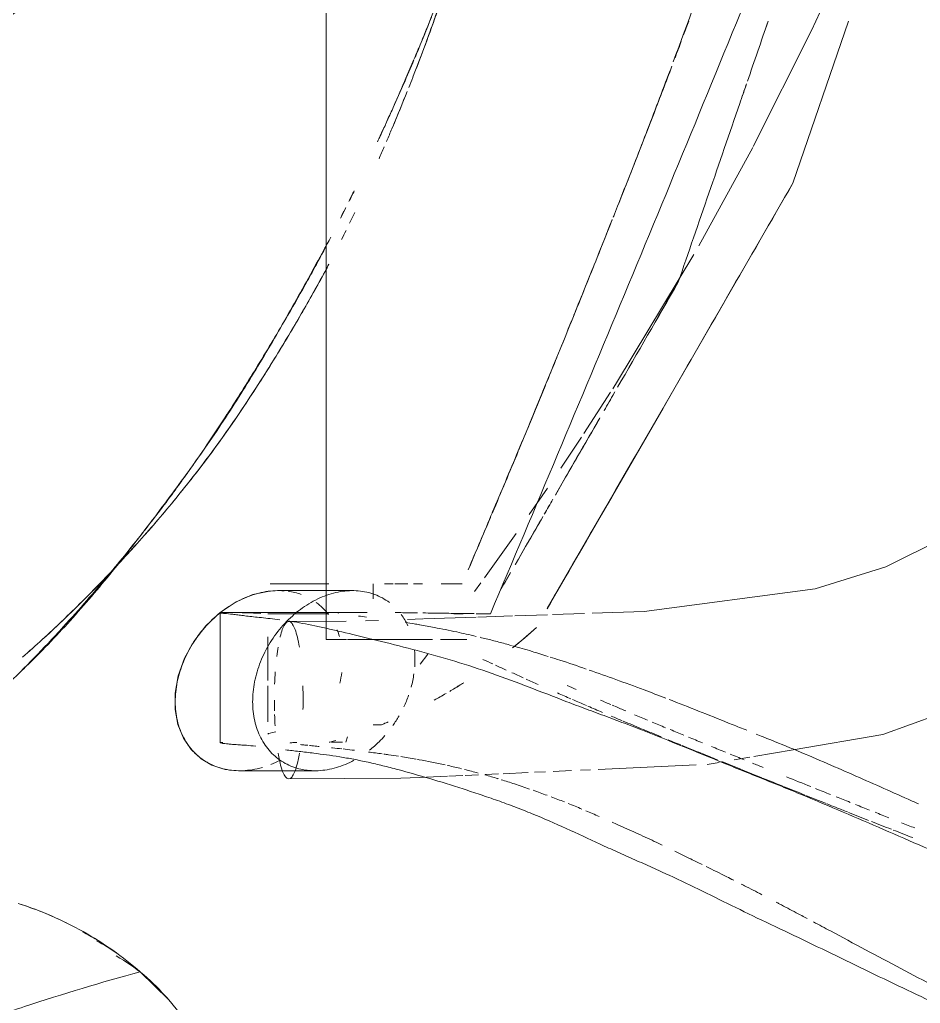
# Model space of a CAD drawing. Header units: inches. Extents: x -326 to 986, y -79 to 1436.
# Drawn here: x 65.446 to 69.972, y 937.641 to 942.585 of the extents above; entities that cross this region are included whole.
import ezdxf

# ---------------------------------------------------------------- set-up
doc = ezdxf.new("R2010")
doc.units = ezdxf.units.IN
doc.header["$LTSCALE"] = 48
doc.header["$MEASUREMENT"] = 0
doc.layers.add('I-FURN', color=47, linetype='Continuous', lineweight=9)

# ---------------------------------------------------------------- blocks, each defined once
blk = doc.blocks.new('Allsteel Seating 19 Work Chair - Allsteel Seating 19 Work Chair-7710503-Level XX  POWER _ SIGNAL NEW')
at = {"layer": 'I-FURN'}
for p, q in [((-8.1453, -4.753), (-8.798, -4.753)), ((-8.143, -5.4828), (-8.143, -4.7922)), ((-8.5125, -4.9935), (-8.6929, -4.9935)), ((-8.2651, -4.9935), (-8.4857, -4.9935)), ((-8.1502, -5.2993), (-8.1502, -5.0015)), ((-8, -5.005), (-8, -5.0963)), ((-8, -5.2994), (-8, -5.005)), ((-8.1868, -5.3862), (-8.1878, -5.1123)), ((-8, -5.12), (-8, -5.2412)), ((8.2796, -5.2864), (-8.2796, -5.2864)), ((-8.7679, -5.3942), (-8.7953, -5.3842)), ((-8.1831, -5.5484), (-8.1852, -5.4845)), ((-8.7073, -5.5638), (-8.7073, -5.5217)), ((-8, -5.5217), (-8.0749, -5.5217)), ((-8, -5.6236), (-8, -5.5795)), ((-8, -5.632), (-8, -5.697)), ((-8, -5.697), (-8, -5.632)), ((-8.1757, -5.7722), (-8.1782, -5.6955)), ((-8, -5.7706), (-8, -5.7249)), ((-8.9661, -5.8958), (-8.9725, -5.755)), ((-8.3534, -5.7966), (-8.4038, -5.7583)), ((-8.1668, -6.0392), (-8.1755, -5.7759)), ((-8.2796, -5.8615), (-8.2796, -5.9933)), ((-8, -5.8633), (-8, -5.9695)), ((-8, -5.9695), (-8, -5.8633)), ((-8.9626, -5.9732), (-8.9658, -5.902)), ((-8.1502, -5.974), (-8.1502, -5.9273)), ((-8.959, -6.0523), (-8.9621, -5.9842)), ((-7.9937, -6.0638), (-8.038, -6.0315)), ((-8.1607, -6.2219), (-8.1665, -6.0483)), ((-8.9545, -6.1524), (-8.9575, -6.085)), ((-7.7464, -6.2403), (-7.9688, -6.0818)), ((-8.9477, -6.3017), (-8.9535, -6.1749)), ((-8.1548, -6.3989), (-8.1603, -6.2348)), ((-7.5187, -6.3977), (-7.6506, -6.3071)), ((-8.9438, -6.3879), (-8.9463, -6.3338)), ((-8.9379, -6.5197), (-8.9421, -6.4262)), ((-8.1486, -6.5837), (-8.1539, -6.4243)), ((-7.6969, -6.6436), (-8.1237, -6.3971)), ((-7.262, -6.5694), (-7.4183, -6.4656)), ((-8.9336, -6.6143), (-8.9359, -6.5636)), ((-8.1386, -6.8848), (-8.1473, -6.6228)), ((-7.0364, -6.7153), (-7.2444, -6.581)), ((-8.9096, -7.1451), (-8.9318, -6.653)), ((-7.1158, -6.979), (-7.6484, -6.6716)), ((-6.9811, -6.7504), (-7.0189, -6.7265)), ((-6.3432, -7.1347), (-6.9811, -6.7504)), ((-5.9857, -7.6314), (-7.1098, -6.9825)), ((-5.8067, -7.4298), (-6.3005, -7.1591)), ((-8.8967, -7.2618), (-8.907, -7.2015)), ((-8.8704, -7.4158), (-8.8839, -7.3369)), ((-8.8333, -7.6336), (-8.8672, -7.4347)), ((-5.1717, -7.9117), (-5.9857, -7.6314)), ((-5.1709, -7.912), (-5.9857, -7.6314))]:
    blk.add_line(p, q, dxfattribs=at)
at = {"layer": 'I-FURN', "flags": 128}
for points in [[(-9.9493, -4.3518), (-10.0894, -4.4952), (-10.2452, -4.6214)], [(-8.8789, -4.658), (-8.8321, -4.6076), (-8.7744, -4.5684), (-8.707, -4.5412), (-8.6311, -4.5271), (-8.5485, -4.5272), (-8.4616, -4.5426), (-8.3736, -4.5738), (-8.2883, -4.6205), (-8.2099, -4.6813), (-8.1426, -4.7535), (-8.0897, -4.8337), (-8.0537, -4.9178), (-8.0357, -5.0015), (-8.0333, -5.0438)], [(-8.9388, -4.8486), (-8.938, -4.8248), (-8.9317, -4.778), (-8.9105, -4.7123), (-8.8789, -4.658)], [(-8.9388, -4.8511), (-8.9388, -4.9043), (-8.9388, -5.1206), (-8.9388, -5.2299)], [(-8.0333, -5.0462), (-8.0333, -5.0912), (-8.0333, -5.2785), (-8.0333, -5.4191)], [(-8.9725, -5.755), (-8.9767, -5.6609), (-8.9801, -5.098)], [(-7.9145, -8.0984), (-8.0251, -7.7435), (-8.1386, -6.8848)], [(-5.0769, -7.7908), (-5.2177, -7.7247), (-5.8011, -7.4327)], [(3, -10.2273), (-8.2088, -9.1275), (-8.4239, -8.8416), (-8.6057, -8.5002), (-8.7564, -8.0845), (-8.8333, -7.6336)], [(-7.6035, -8.6091), (-7.7715, -8.3854), (-7.9145, -8.0984)]]:
    blk.add_lwpolyline(points, dxfattribs=at)
at = {"layer": 'I-FURN'}
for points, knots in [([(-3.7361, -5.3005), (-3.906, -5.146), (-4.3046, -4.7534), (-4.882, -4.0774), (-5.4515, -3.2732), (-5.8639, -2.5659), (-6.1541, -1.9719), (-6.3462, -1.5153), (-6.5068, -1.0491), (-6.6799, -0.4152), (-6.8021, 0.4024), (-6.8214, 1.2316), (-6.7662, 1.8905), (-6.6966, 2.3826), (-6.6003, 2.8695), (-6.3638, 3.8355), (-6.0019, 4.9361), (-5.5148, 5.9937), (-5.2418, 6.5077), (-5.0763, 6.7965), (-4.9457, 7.0084), (-4.8098, 7.2172), (-4.6222, 7.4924), (-4.4209, 7.7562), (-4.202, 8.0047), (-3.9731, 8.2464), (-3.548, 8.6407), (-2.8664, 9.1191), (-1.6589, 9.6826), (-0.3313, 9.9167), (0.9954, 9.8001), (1.9603, 9.5417), (2.8661, 9.1194), (3.5488, 8.6402), (3.9739, 8.2455), (4.2028, 8.0038), (4.4215, 7.7554), (4.6223, 7.4924), (4.8093, 7.2179), (4.9903, 6.9403), (5.2019, 6.5835), (5.5133, 5.9961), (5.8619, 5.2409), (6.1509, 4.4615), (6.3504, 3.8303), (6.4818, 3.3522), (6.6003, 2.8699), (6.6964, 2.3837), (6.766, 1.8914), (6.8214, 1.232), (6.802, 0.403), (6.6805, -0.4133), (6.5063, -1.0504), (6.3448, -1.5189), (6.1539, -1.9727), (5.8653, -2.5628), (5.4539, -3.2695), (4.8839, -4.0754), (4.3042, -4.7529), (3.9052, -5.1484), (3.7339, -5.3037)], [-0.9476418, -0.9476418, -0.9476418, -0.9476418, -0.9318182, -0.9090909, -0.8863636, -0.8636364, -0.8522727, -0.8409091, -0.8295455, -0.8181818, -0.7954545, -0.7727273, -0.7613636, -0.75, -0.7386364, -0.7272727, -0.6818182, -0.6590909, -0.6477273, -0.6420455, -0.6363636, -0.6306818, -0.625, -0.6136364, -0.6079545, -0.6022727, -0.5909091, -0.5681818, -0.5454545, -0.5, -0.4772727, -0.4545455, -0.4318182, -0.4090909, -0.3977273, -0.3920455, -0.3863636, -0.375, -0.3693182, -0.3636364, -0.3522727, -0.3409091, -0.3181818, -0.2954545, -0.2840909, -0.2727273, -0.2613636, -0.25, -0.2386364, -0.2272727, -0.2045455, -0.1818182, -0.1704545, -0.1590909, -0.1477273, -0.1363636, -0.1136364, -0.0909091, -0.0681818, -0.0522578, -0.0522578, -0.0522578, -0.0522578]), ([(-12.5945, -4.2994), (-12.5675, -4.2018), (-12.5108, -4.0075), (-12.4325, -3.7674), (-12.3667, -3.5761), (-12.3159, -3.4331), (-12.2711, -3.3148), (-12.2335, -3.221), (-12.2039, -3.1514), (-12.1738, -3.0817), (-12.1336, -2.9883), (-12.0818, -2.8719), (-12.0252, -2.7584), (-11.9817, -2.6817), (-11.9588, -2.6443), (-11.9454, -2.6231), (-11.9317, -2.6022), (-11.9143, -2.5757), (-11.886, -2.5318), (-11.8498, -2.4754), (-11.8045, -2.4075), (-11.7414, -2.3198), (-11.6737, -2.2411), (-11.5999, -2.1805), (-11.5515, -2.1527), (-11.5102, -2.1364), (-11.4661, -2.1224), (-11.3836, -2.1052), (-11.2809, -2.1009), (-11.1784, -2.1112), (-11.1038, -2.1261), (-11.0453, -2.144), (-11.0018, -2.1618), (-10.9711, -2.1765), (-10.9421, -2.1937), (-10.9045, -2.2207), (-10.842, -2.2771), (-10.7609, -2.3789), (-10.6877, -2.4942), (-10.6393, -2.5744), (-10.6122, -2.619), (-10.592, -2.6514), (-10.5723, -2.6834), (-10.547, -2.727), (-10.5049, -2.8046), (-10.4499, -2.9188), (-10.3995, -3.0356), (-10.3603, -3.1294), (-10.331, -3.1994), (-10.3022, -3.2696), (-10.2654, -3.3639), (-10.2042, -3.5305), (-10.0903, -3.8666), (-10.002, -4.1565), (-9.9493, -4.3518)], [-1, -1, -1, -1, -0.944444, -0.888889, -0.861111, -0.833333, -0.805556, -0.791667, -0.777778, -0.763889, -0.75, -0.722222, -0.694444, -0.680556, -0.673611, -0.670139, -0.666667, -0.659722, -0.652778, -0.638889, -0.625, -0.611111, -0.583333, -0.569444, -0.555556, -0.548611, -0.541667, -0.527778, -0.5, -0.486111, -0.472222, -0.458333, -0.451389, -0.444444, -0.4375, -0.430556, -0.416667, -0.388889, -0.361111, -0.347222, -0.340278, -0.333333, -0.326389, -0.319444, -0.305556, -0.277778, -0.25, -0.236111, -0.222222, -0.208333, -0.194444, -0.166667, -0.111111, 0, 0, 0, 0]), ([(-6.2825, -5.2949), (-6.301, -5.2851), (-6.3673, -5.2496), (-6.481, -5.1873), (-6.6712, -5.0813), (-6.9066, -4.9445), (-7.1371, -4.7996), (-7.3177, -4.6778), (-7.4506, -4.5827), (-7.5819, -4.4856), (-7.7561, -4.355), (-7.9701, -4.1871), (-8.1758, -4.01), (-8.3138, -3.8795), (-8.3907, -3.803), (-8.466, -3.7249), (-8.5584, -3.6264), (-8.703, -3.4683), (-8.8764, -3.2662), (-9.0703, -3.0117), (-9.2468, -2.7378), (-9.4031, -2.4551), (-9.4964, -2.2651), (-9.5397, -2.1705)], [-0.8263547, -0.8263547, -0.8263547, -0.8263547, -0.8235294, -0.8161765, -0.8088235, -0.7941176, -0.7794118, -0.7720588, -0.7647059, -0.7573529, -0.75, -0.7352941, -0.7205882, -0.7132353, -0.7095588, -0.7058824, -0.6985294, -0.6911765, -0.6764706, -0.6617647, -0.6470588, -0.6323529, -0.6181793, -0.6181793, -0.6181793, -0.6181793]), ([(-8.4415, -3.7496), (-8.3947, -3.7964), (-8.3202, -3.8687), (-8.2435, -3.9397), (-8.2156, -3.9651)], [-0.31170071, -0.31170071, -0.31170071, -0.31170071, -0.30263158, -0.29751255, -0.29751255, -0.29751255, -0.29751255]), ([(-8.2793, -3.8596), (-8.2172, -3.9275), (-8.1233, -4.0253), (-8.0257, -4.1215), (-7.9941, -4.1521)], [0.68, 0.68, 0.68, 0.68, 0.69, 0.69472123, 0.69472123, 0.69472123, 0.69472123]), ([(-8.2156, -3.9651), (-8.1717, -4.0051), (-8.0544, -4.1094), (-7.8585, -4.2734), (-7.672, -4.4205), (-7.5601, -4.5038), (-7.526, -4.5288)], [-0.29751255, -0.29751255, -0.29751255, -0.29751255, -0.28947368, -0.27631579, -0.26315789, -0.25744194, -0.25744194, -0.25744194, -0.25744194]), ([(-7.9941, -4.1521), (-7.9587, -4.1863), (-7.8551, -4.2845), (-7.6781, -4.4423), (-7.4076, -4.6647), (-7.0655, -4.9079), (-6.7144, -5.121), (-6.4887, -5.2488), (-6.4044, -5.2938), (-6.3921, -5.3002)], [0.69472123, 0.69472123, 0.69472123, 0.69472123, 0.7, 0.71, 0.72, 0.7375, 0.755, 0.76375, 0.76523666, 0.76523666, 0.76523666, 0.76523666]), ([(-7.4603, -4.6183), (-7.6077, -4.5035), (-7.7874, -4.3485), (-7.9586, -4.1866), (-7.994, -4.1524)], [0.28000234, 0.28000234, 0.28000234, 0.28000234, 0.3, 0.3052858, 0.3052858, 0.3052858, 0.3052858]), ([(-10.0833, -4.4897), (-10.0421, -4.4517), (-9.9594, -4.3725), (-9.8975, -4.2797), (-9.8692, -4.2308)], [0.79512462, 0.79512462, 0.79512462, 0.79512462, 0.83333333, 0.87238498, 0.87238498, 0.87238498, 0.87238498]), ([(-7.4352, -4.5942), (-7.4207, -4.6044), (-7.3267, -4.6706), (-7.2257, -4.738), (-7.1385, -4.7942), (-7.1333, -4.7976)], [-0.2523933, -0.2523933, -0.2523933, -0.2523933, -0.25, -0.23684211, -0.23601264, -0.23601264, -0.23601264, -0.23601264]), ([(-6.521, -5.23), (-6.6026, -5.1846), (-6.7645, -5.0905), (-7.0839, -4.8938), (-7.3128, -4.7332), (-7.4602, -4.6184)], [0.24000161, 0.24000161, 0.24000161, 0.24000161, 0.25, 0.26, 0.28, 0.28, 0.28, 0.28]), ([(-8.9218, -4.9655), (-8.9268, -4.9486), (-8.9379, -4.9), (-8.9414, -4.8211), (-8.9228, -4.7343), (-8.8957, -4.6835), (-8.8789, -4.6606)], [-0.2528249, -0.2528249, -0.2528249, -0.2528249, -0.2142857, -0.1428571, -0.0714286, 0, 0, 0, 0]), ([(-8.7961, -4.7663), (-8.7962, -4.765), (-8.7964, -4.7626), (-8.7967, -4.7587), (-8.7971, -4.7551), (-8.7977, -4.7529), (-8.7986, -4.7528), (-8.8001, -4.7589), (-8.8027, -4.7774), (-8.8052, -4.8028), (-8.8069, -4.8273), (-8.8088, -4.8554), (-8.8112, -4.8897), (-8.8135, -4.9159), (-8.815, -4.932)], [0.1818182, 0.1818182, 0.1818182, 0.1818182, 0.1875, 0.1931818, 0.2045455, 0.2159091, 0.2272727, 0.25, 0.2727273, 0.2840909, 0.2954545, 0.3068182, 0.3181818, 0.3342222, 0.3342222, 0.3342222, 0.3342222]), ([(-8.1572, -4.8555), (-8.1559, -4.8459), (-8.1534, -4.828), (-8.15, -4.7964), (-8.1473, -4.7677), (-8.1462, -4.7552), (-8.1456, -4.7532), (-8.1455, -4.753)], [0.66666667, 0.66666667, 0.66666667, 0.66666667, 0.68055556, 0.69444444, 0.72222222, 0.75, 0.75969172, 0.75969172, 0.75969172, 0.75969172]), ([(-8.1445, -4.7553), (-8.1443, -4.7566), (-8.1438, -4.7606), (-8.1433, -4.7689), (-8.1431, -4.7788), (-8.143, -4.7901), (-8.1431, -4.8023), (-8.1433, -4.8156), (-8.1435, -4.8277), (-8.1437, -4.8383), (-8.1438, -4.8467), (-8.144, -4.8556), (-8.1443, -4.8676), (-8.1447, -4.883), (-8.1453, -4.9019), (-8.1462, -4.9272), (-8.147, -4.9464), (-8.1477, -4.9584), (-8.1477, -4.9584)], [0.7777778, 0.7777778, 0.7777778, 0.7777778, 0.7916667, 0.8055556, 0.8194444, 0.8333333, 0.8472222, 0.8611111, 0.875, 0.8819444, 0.8888889, 0.8958333, 0.9027778, 0.9166667, 0.9305556, 0.9444444, 0.9722222, 0.9722903, 0.9722903, 0.9722903, 0.9722903]), ([(-8.1453, -4.753), (-8.1453, -4.753), (-8.1451, -4.753), (-8.1448, -4.7539), (-8.1445, -4.7553)], [0.76256959, 0.76256959, 0.76256959, 0.76256959, 0.76388889, 0.77777778, 0.77777778, 0.77777778, 0.77777778]), ([(-7.1333, -4.7976), (-7.0564, -4.847), (-6.8959, -4.9471), (-6.6759, -5.0789), (-6.5328, -5.1604), (-6.4743, -5.1928)], [-0.23601264, -0.23601264, -0.23601264, -0.23601264, -0.22368421, -0.21052632, -0.20150768, -0.20150768, -0.20150768, -0.20150768]), ([(-8.1801, -5.0534), (-8.1779, -5.0365), (-8.1719, -4.9874), (-8.1662, -4.9322), (-8.1625, -4.8974), (-8.1612, -4.8867)], [0.59760724, 0.59760724, 0.59760724, 0.59760724, 0.61111111, 0.63888889, 0.65244563, 0.65244563, 0.65244563, 0.65244563]), ([(-8.1612, -4.8867), (-8.1612, -4.8865), (-8.1599, -4.8753), (-8.1585, -4.865), (-8.1572, -4.8555)], [0.65244563, 0.65244563, 0.65244563, 0.65244563, 0.65277778, 0.66666667, 0.66666667, 0.66666667, 0.66666667]), ([(-8.8789, -5.0453), (-8.8957, -5.0675), (-8.9228, -5.1167), (-8.9414, -5.2009), (-8.9372, -5.2913), (-8.9151, -5.3674), (-8.894, -5.4118), (-8.8864, -5.426)], [-1, -1, -1, -1, -0.9285714, -0.8571429, -0.7857143, -0.7142857, -0.6798883, -0.6798883, -0.6798883, -0.6798883]), ([(-8.8337, -5.082), (-8.8351, -5.0927), (-8.8389, -5.1254), (-8.843, -5.1618), (-8.8461, -5.1874)], [0.37835704, 0.37835704, 0.37835704, 0.37835704, 0.38636364, 0.40178127, 0.40178127, 0.40178127, 0.40178127]), ([(-8.1879, -5.098), (-8.1879, -5.0957), (-8.1895, -5.0891), (-8.2008, -5.0781), (-8.2185, -5.0697), (-8.2294, -5.0658)], [-0.500001, -0.500001, -0.500001, -0.500001, -0.4705882, -0.4117647, -0.3529412, -0.3529412, -0.3529412, -0.3529412]), ([(-8.7965, -5.1385), (-8.7967, -5.1331), (-8.7971, -5.1234), (-8.7978, -5.1122), (-8.7986, -5.1069), (-8.7992, -5.1057), (-8.7994, -5.1056)], [0.11111111, 0.11111111, 0.11111111, 0.11111111, 0.125, 0.13888889, 0.15277778, 0.1593799, 0.1593799, 0.1593799, 0.1593799]), ([(-8.21, -5.2291), (-8.2055, -5.2082), (-8.1974, -5.1675), (-8.1903, -5.1243), (-8.1869, -5.1017), (-8.1863, -5.098)], [0.55555556, 0.55555556, 0.55555556, 0.55555556, 0.56944444, 0.58333333, 0.58611859, 0.58611859, 0.58611859, 0.58611859]), ([(-8.8461, -5.1874), (-8.8475, -5.1996), (-8.8538, -5.2509), (-8.8645, -5.3301), (-8.8807, -5.4243), (-8.8956, -5.4965), (-8.9132, -5.5701), (-8.9393, -5.6722), (-8.9769, -5.8055), (-9.0204, -5.9452), (-9.0584, -6.0598), (-9.0882, -6.1475), (-9.1201, -6.2352), (-9.1661, -6.3504), (-9.2283, -6.4923), (-9.294, -6.6337), (-9.3469, -6.7485), (-9.3861, -6.837), (-9.425, -6.9253), (-9.4775, -7.0391), (-9.5441, -7.1775), (-9.6262, -7.343), (-9.7102, -7.5179), (-9.7994, -7.7062), (-9.8929, -7.8984), (-9.9861, -8.0905), (-10.075, -8.278), (-10.157, -8.4535), (-10.2357, -8.6203), (-10.3002, -8.7581), (-10.3523, -8.8704), (-10.3919, -8.9566), (-10.4319, -9.0441), (-10.4852, -9.1603), (-10.5786, -9.3631), (-10.659, -9.5333), (-10.7126, -9.6427)], [0.4017813, 0.4017813, 0.4017813, 0.4017813, 0.4090909, 0.4318182, 0.4431818, 0.4545455, 0.4659091, 0.4772727, 0.5, 0.5227273, 0.5340909, 0.5454545, 0.5568182, 0.5681818, 0.5909091, 0.6136364, 0.625, 0.6363636, 0.6477273, 0.6590909, 0.6818182, 0.7045455, 0.7272727, 0.75, 0.7727273, 0.7954545, 0.8181818, 0.8409091, 0.8636364, 0.8863636, 0.8977273, 0.9090909, 0.9204545, 0.9318182, 0.9545455, 1, 1, 1, 1]), ([(-8.8072, -5.1569), (-8.808, -5.1637), (-8.8092, -5.1752), (-8.8105, -5.1884), (-8.811, -5.1934)], [0.22302169, 0.22302169, 0.22302169, 0.22302169, 0.23611111, 0.24357425, 0.24357425, 0.24357425, 0.24357425]), ([(-9.6828, -9.072), (-9.6217, -8.9499), (-9.5309, -8.7591), (-9.4113, -8.4944), (-9.3224, -8.2912), (-9.234, -8.0876), (-9.1462, -7.8843), (-9.0739, -7.7129), (-9.0168, -7.574), (-8.9744, -7.4682), (-8.9322, -7.3629), (-8.8759, -7.2247), (-8.806, -7.0541), (-8.7381, -6.8836), (-8.6856, -6.7472), (-8.6476, -6.644), (-8.6102, -6.5432), (-8.5605, -6.4144), (-8.5, -6.2587), (-8.4323, -6.0736), (-8.3729, -5.8855), (-8.3219, -5.6959), (-8.2772, -5.5184), (-8.2458, -5.3867), (-8.2242, -5.2926), (-8.2145, -5.2499), (-8.21, -5.2291)], [0, 0, 0, 0, 0.0555556, 0.0833333, 0.1111111, 0.1388889, 0.1666667, 0.1944444, 0.2083333, 0.2222222, 0.2361111, 0.25, 0.2777778, 0.3055556, 0.3194444, 0.3333333, 0.3472222, 0.3611111, 0.3888889, 0.4166667, 0.4444444, 0.4722222, 0.5, 0.5277778, 0.5416667, 0.5555556, 0.5555556, 0.5555556, 0.5555556]), ([(-8.812, -5.2026), (-8.8121, -5.204), (-8.8132, -5.2153), (-8.8148, -5.2313), (-8.8164, -5.2473), (-8.8169, -5.2516)], [0.24804452, 0.24804452, 0.24804452, 0.24804452, 0.25, 0.26388889, 0.2687581, 0.2687581, 0.2687581, 0.2687581]), ([(-6.4743, -5.1928), (-6.4474, -5.2077), (-6.3751, -5.2473), (-6.3022, -5.2858), (-6.2563, -5.3095)], [-0.20150768, -0.20150768, -0.20150768, -0.20150768, -0.19736842, -0.19039721, -0.19039721, -0.19039721, -0.19039721]), ([(-8.8233, -5.3135), (-8.8234, -5.3151), (-8.8251, -5.3314), (-8.827, -5.3487), (-8.8287, -5.365)], [0.29013299, 0.29013299, 0.29013299, 0.29013299, 0.29166667, 0.30547097, 0.30547097, 0.30547097, 0.30547097]), ([(-8.2796, -5.3232), (-8.2796, -5.3189), (-8.2796, -5.3145), (-8.2796, -5.3111), (-8.2796, -5.3108)], [-1.00009143, -1.00009143, -1.00009143, -1.00009143, -0.97558161, -0.97309243, -0.97309243, -0.97309243, -0.97309243]), ([(-8.2796, -5.325), (-8.2796, -5.3292), (-8.2796, -5.3361), (-8.2796, -5.3414), (-8.2796, -5.3426)], [-0.73010145, -0.73010145, -0.73010145, -0.73010145, -0.70977468, -0.70310245, -0.70310245, -0.70310245, -0.70310245]), ([(-8.8294, -5.3712), (-8.831, -5.3858), (-8.8331, -5.4048), (-8.8355, -5.4247), (-8.836, -5.4287)], [0.30720495, 0.30720495, 0.30720495, 0.30720495, 0.31944444, 0.32248903, 0.32248903, 0.32248903, 0.32248903]), ([(-8.147, -5.3447), (-8.1467, -5.3446), (-8.1462, -5.3452), (-8.1457, -5.3476), (-8.1454, -5.3495)], [0.7301651, 0.7301651, 0.7301651, 0.7301651, 0.73958333, 0.75, 0.75, 0.75, 0.75]), ([(-6.1514, -5.363), (-6.1455, -5.3659), (-6.1307, -5.3733), (-6.116, -5.3807), (-6.1071, -5.3851)], [-0.185106445, -0.185106445, -0.185106445, -0.185106445, -0.184210526, -0.182880589, -0.182880589, -0.182880589, -0.182880589]), ([(-8.2796, -5.4124), (-8.2796, -5.4124), (-8.2796, -5.4128), (-8.2796, -5.4136), (-8.2796, -5.4143)], [0.86466748, 0.86466748, 0.86466748, 0.86466748, 0.87460724, 0.89183217, 0.89183217, 0.89183217, 0.89183217]), ([(-8.2796, -5.4254), (-8.2796, -5.4208), (-8.2796, -5.4163), (-8.2796, -5.4139), (-8.2796, -5.4135)], [0.78317341, 0.78317341, 0.78317341, 0.78317341, 0.82315976, 0.83750279, 0.83750279, 0.83750279, 0.83750279]), ([(-8.2796, -5.4143), (-8.2796, -5.4158), (-8.2796, -5.421), (-8.2796, -5.4302), (-8.2796, -5.4367)], [0.89183217, 0.89183217, 0.89183217, 0.89183217, 0.92605473, 0.97332623, 0.97332623, 0.97332623, 0.97332623]), ([(-8.2796, -5.4516), (-8.2796, -5.4428), (-8.2796, -5.4336), (-8.2796, -5.4268), (-8.2796, -5.4254)], [0.72884404, 0.72884404, 0.72884404, 0.72884404, 0.77171227, 0.78317341, 0.78317341, 0.78317341, 0.78317341]), ([(-8.2796, -5.4367), (-8.2796, -5.4373), (-8.2796, -5.4411), (-8.2796, -5.4453), (-8.2796, -5.4493)], [0.97332623, 0.97332623, 0.97332623, 0.97332623, 0.97750221, 1.00049092, 1.00049092, 1.00049092, 1.00049092]), ([(-6.0237, -5.4276), (-6.0319, -5.4236), (-6.0502, -5.4146), (-6.0683, -5.4055), (-6.0783, -5.4005)], [-0.839481897, -0.839481897, -0.839481897, -0.839481897, -0.838235294, -0.836727673, -0.836727673, -0.836727673, -0.836727673]), ([(-8.2796, -5.4704), (-8.2796, -5.4656), (-8.2796, -5.4592), (-8.2796, -5.4534), (-8.2796, -5.4516)], [0.70167935, 0.70167935, 0.70167935, 0.70167935, 0.72026479, 0.72884404, 0.72884404, 0.72884404, 0.72884404]), ([(-8.2796, -5.4655), (-8.2796, -5.4658), (-8.2796, -5.472), (-8.2796, -5.479), (-8.2796, -5.4867)], [1.02765561, 1.02765561, 1.02765561, 1.02765561, 1.0289497, 1.0548203, 1.0548203, 1.0548203, 1.0548203]), ([(-8.2796, -5.4867), (-8.2796, -5.4943), (-8.2796, -5.5034), (-8.2796, -5.5138), (-8.2796, -5.5144)], [1.0548203, 1.0548203, 1.0548203, 1.0548203, 1.08039718, 1.08198499, 1.08198499, 1.08198499, 1.08198499]), ([(-8.8446, -5.4984), (-8.8461, -5.5099), (-8.8491, -5.5327), (-8.8523, -5.5566), (-8.8539, -5.5683)], [0.33929662, 0.33929662, 0.33929662, 0.33929662, 0.34722222, 0.35459939, 0.35459939, 0.35459939, 0.35459939]), ([(-8.8351, -5.5041), (-8.8221, -5.5208), (-8.7987, -5.5472), (-8.7729, -5.5717), (-8.7623, -5.581)], [-0.6147716, -0.6147716, -0.6147716, -0.6147716, -0.57142857, -0.5434241, -0.5434241, -0.5434241, -0.5434241]), ([(-8.2796, -5.5212), (-8.2796, -5.5132), (-8.2796, -5.5038), (-8.2796, -5.4952), (-8.2796, -5.4934)], [0.64734997, 0.64734997, 0.64734997, 0.64734997, 0.6688173, 0.67451466, 0.67451466, 0.67451466, 0.67451466]), ([(-8.855, -5.5765), (-8.8561, -5.5841), (-8.8595, -5.6083), (-8.8632, -5.6331), (-8.8659, -5.6503)], [0.35632834, 0.35632834, 0.35632834, 0.35632834, 0.36111111, 0.37131674, 0.37131674, 0.37131674, 0.37131674]), ([(-8.2796, -5.5936), (-8.2796, -5.5809), (-8.2796, -5.5678), (-8.2796, -5.5556), (-8.2796, -5.5544)], [0.59302059, 0.59302059, 0.59302059, 0.59302059, 0.61736982, 0.62018528, 0.62018528, 0.62018528, 0.62018528]), ([(-5.6925, -5.5837), (-5.7132, -5.5743), (-5.7355, -5.5642), (-5.7578, -5.554), (-5.7595, -5.5532)], [-0.856016679, -0.856016679, -0.856016679, -0.856016679, -0.852941176, -0.852693351, -0.852693351, -0.852693351, -0.852693351]), ([(-8.1439, -5.6337), (-8.144, -5.6459), (-8.1444, -5.6813), (-8.1449, -5.7195), (-8.1452, -5.7453)], [0.88442403, 0.88442403, 0.88442403, 0.88442403, 0.89583333, 0.91666667, 0.91666667, 0.91666667, 0.91666667]), ([(-5.7044, -5.6194), (-5.7244, -5.6111), (-5.7483, -5.601), (-5.7721, -5.5909), (-5.776, -5.5892)], [0.207683404, 0.207683404, 0.207683404, 0.207683404, 0.21, 0.210457491, 0.210457491, 0.210457491, 0.210457491]), ([(-5.776, -5.5892), (-5.7721, -5.5909), (-5.7482, -5.601), (-5.7244, -5.6111), (-5.7044, -5.6194)], [0.789542056, 0.789542056, 0.789542056, 0.789542056, 0.79, 0.79231593, 0.79231593, 0.79231593, 0.79231593]), ([(-5.702, -5.6204), (-5.6474, -5.6432), (-5.5881, -5.6675), (-5.5286, -5.6914), (-5.5241, -5.6932)], [0.792408451, 0.792408451, 0.792408451, 0.792408451, 0.79875, 0.799271227, 0.799271227, 0.799271227, 0.799271227]), ([(-5.3642, -5.7267), (-5.3951, -5.7137), (-5.4733, -5.6804), (-5.5512, -5.6465), (-5.5982, -5.6257)], [-0.8721915, -0.8721915, -0.8721915, -0.8721915, -0.86764706, -0.86067753, -0.86067753, -0.86067753, -0.86067753]), ([(-8.2049, -5.7548), (-8.2034, -5.7461), (-8.1993, -5.7222), (-8.1956, -5.6995), (-8.1934, -5.6854)], [0.55702044, 0.55702044, 0.55702044, 0.55702044, 0.5625, 0.57233753, 0.57233753, 0.57233753, 0.57233753]), ([(-8.2796, -5.7543), (-8.2796, -5.7519), (-8.2796, -5.7308), (-8.2796, -5.711), (-8.2796, -5.6945)], [0.51152653, 0.51152653, 0.51152653, 0.51152653, 0.51447485, 0.53795469, 0.53795469, 0.53795469, 0.53795469]), ([(-4.9666, -5.8965), (-4.9705, -5.8952), (-5.0632, -5.8648), (-5.226, -5.8088), (-5.383, -5.7491), (-5.4523, -5.7218)], [0.17956239, 0.17956239, 0.17956239, 0.17956239, 0.18, 0.19, 0.19796994, 0.19796994, 0.19796994, 0.19796994]), ([(-5.4523, -5.7218), (-5.4047, -5.7405), (-5.2442, -5.8025), (-5.0816, -5.8589), (-4.9666, -5.8966)], [0.80202842, 0.80202842, 0.80202842, 0.80202842, 0.8075, 0.82043597, 0.82043597, 0.82043597, 0.82043597]), ([(-5.3547, -5.7321), (-5.3484, -5.7348), (-5.281, -5.7632), (-5.2133, -5.7907), (-5.1518, -5.8152)], [-0.14566609, -0.14566609, -0.14566609, -0.14566609, -0.144736842, -0.135823075, -0.135823075, -0.135823075, -0.135823075]), ([(-8.2634, -6.0401), (-8.2555, -6.0067), (-8.2393, -5.935), (-8.2201, -5.84), (-8.2094, -5.7807), (-8.2053, -5.7571)], [0.50342685, 0.50342685, 0.50342685, 0.50342685, 0.52083333, 0.54166667, 0.55654133, 0.55654133, 0.55654133, 0.55654133]), ([(-8.1456, -5.7723), (-8.1458, -5.7898), (-8.1465, -5.8351), (-8.1476, -5.9133), (-8.1486, -5.9823), (-8.1491, -6.023), (-8.1492, -6.03)], [0.92382798, 0.92382798, 0.92382798, 0.92382798, 0.9375, 0.95833333, 0.97916667, 0.98344047, 0.98344047, 0.98344047, 0.98344047]), ([(-4.9557, -5.8914), (-5.0227, -5.8657), (-5.1252, -5.8255), (-5.227, -5.7839), (-5.2624, -5.7693)], [-0.89207491, -0.89207491, -0.89207491, -0.89207491, -0.88235294, -0.87717512, -0.87717512, -0.87717512, -0.87717512]), ([(-8.9123, -5.8962), (-8.9126, -5.8972), (-8.9177, -5.9201), (-8.9231, -5.9434), (-8.9285, -5.9657)], [0.41616376, 0.41616376, 0.41616376, 0.41616376, 0.41666667, 0.42787, 0.42787, 0.42787, 0.42787]), ([(-8.9324, -5.9816), (-8.9324, -5.9817), (-8.9381, -6.0047), (-8.9441, -6.0278), (-8.9503, -6.0508)], [0.43051775, 0.43051775, 0.43051775, 0.43051775, 0.43055556, 0.4420909, 0.4420909, 0.4420909, 0.4420909]), ([(-8.3089, -6.2168), (-8.306, -6.2064), (-8.2971, -6.174), (-8.2832, -6.121), (-8.273, -6.0801), (-8.2681, -6.0599)], [0.47428445, 0.47428445, 0.47428445, 0.47428445, 0.47916667, 0.48958333, 0.5, 0.5, 0.5, 0.5]), ([(-8.9594, -6.0841), (-8.9654, -6.1055), (-8.9718, -6.1274), (-8.9785, -6.1495), (-8.9786, -6.15)], [0.44764589, 0.44764589, 0.44764589, 0.44764589, 0.45833333, 0.45858384, 0.45858384, 0.45858384, 0.45858384]), ([(-6.678, -6.5194), (-6.7853, -6.4759), (-7.0024, -6.3875), (-7.3226, -6.2555), (-7.5375, -6.1649), (-7.6413, -6.121)], [0.8333333, 0.8333333, 0.8333333, 0.8333333, 0.875, 0.9166667, 0.9554004, 0.9554004, 0.9554004, 0.9554004]), ([(-8.9836, -6.1664), (-8.9905, -6.1886), (-9.0055, -6.2356), (-9.0217, -6.2829), (-9.0305, -6.3079)], [0.46129328, 0.46129328, 0.46129328, 0.46129328, 0.47222222, 0.48436001, 0.48436001, 0.48436001, 0.48436001]), ([(-8.3637, -6.401), (-8.3552, -6.3741), (-8.3365, -6.3136), (-8.3194, -6.2546), (-8.3104, -6.2224)], [0.44628868, 0.44628868, 0.44628868, 0.44628868, 0.45833333, 0.47339987, 0.47339987, 0.47339987, 0.47339987]), ([(-7.3251, -6.2548), (-7.2823, -6.2726), (-7.1745, -6.3173), (-7.067, -6.3615), (-7.0023, -6.388)], [0.08394161, 0.08394161, 0.08394161, 0.08394161, 0.1, 0.12445702, 0.12445702, 0.12445702, 0.12445702]), ([(-8.4275, -6.5933), (-8.4122, -6.549), (-8.3918, -6.4885), (-8.3723, -6.4281), (-8.3672, -6.412)], [0.4177716, 0.4177716, 0.4177716, 0.4177716, 0.4375, 0.44465574, 0.44465574, 0.44465574, 0.44465574]), ([(-5.9857, -7.6314), (-6.367, -7.4113), (-7.0879, -6.9951), (-7.7919, -6.5887), (-8.1242, -6.3968)], [0, 0, 0, 0, 0.5, 0.9569514, 0.9569514, 0.9569514, 0.9569514]), ([(-7.5528, -6.438), (-7.4743, -6.4834), (-7.346, -6.5574), (-7.2154, -6.6328), (-7.1664, -6.6611)], [-0.6531091, -0.6531091, -0.6531091, -0.6531091, -0.5, -0.4095517, -0.4095517, -0.4095517, -0.4095517]), ([(-6.1683, -6.7243), (-6.2319, -6.699), (-6.3904, -6.6356), (-6.5514, -6.5707), (-6.6487, -6.5313)], [0.76619457, 0.76619457, 0.76619457, 0.76619457, 0.79166667, 0.82953706, 0.82953706, 0.82953706, 0.82953706]), ([(-8.574, -6.9934), (-8.5599, -6.9568), (-8.5277, -6.8721), (-8.4804, -6.7436), (-8.4482, -6.6528), (-8.4329, -6.6087)], [0.35927335, 0.35927335, 0.35927335, 0.35927335, 0.375, 0.39583333, 0.41548716, 0.41548716, 0.41548716, 0.41548716]), ([(-9.1971, -6.7231), (-9.2014, -6.7329), (-9.219, -6.7724), (-9.2506, -6.8428), (-9.2853, -6.9177), (-9.3062, -6.9617), (-9.3125, -6.9749)], [0.5509639, 0.5509639, 0.5509639, 0.5509639, 0.55555556, 0.56944444, 0.58333333, 0.58930454, 0.58930454, 0.58930454, 0.58930454]), ([(-5.4185, -7.0142), (-5.525, -6.9742), (-5.7362, -6.8945), (-5.9795, -6.7993), (-6.1194, -6.7438), (-6.1555, -6.7294)], [0.66666667, 0.66666667, 0.66666667, 0.66666667, 0.70833333, 0.75, 0.76447638, 0.76447638, 0.76447638, 0.76447638]), ([(-6.0453, -6.7727), (-5.9073, -6.8272), (-5.6912, -6.9118), (-5.4761, -6.9941), (-5.3976, -7.0238)], [0.24649352, 0.24649352, 0.24649352, 0.24649352, 0.3, 0.33074851, 0.33074851, 0.33074851, 0.33074851]), ([(-8.7356, -7.4002), (-8.7258, -7.3758), (-8.6956, -7.3001), (-8.6456, -7.1755), (-8.6042, -7.0713), (-8.5829, -7.0164), (-8.5804, -7.0101)], [0.30261707, 0.30261707, 0.30261707, 0.30261707, 0.3125, 0.33333333, 0.35416667, 0.356889, 0.356889, 0.356889, 0.356889]), ([(-9.3428, -7.0382), (-9.3559, -7.0653), (-9.3784, -7.1113), (-9.4008, -7.1568), (-9.41, -7.1756)], [0.59883264, 0.59883264, 0.59883264, 0.59883264, 0.61111111, 0.61976719, 0.61976719, 0.61976719, 0.61976719]), ([(-6.4835, -7.0554), (-6.1854, -7.158), (-5.8533, -7.2724), (-5.5192, -7.3874), (-5.4862, -7.3988)], [-1, -1, -1, -1, -0.6666667, -0.6301712, -0.6301712, -0.6301712, -0.6301712]), ([(-1.4556, -8.0697), (-1.6697, -8.0467), (-2.1051, -7.9853), (-2.6456, -7.8774), (-3.0981, -7.7698), (-3.438, -7.678), (-3.777, -7.5789), (-4.1119, -7.4761), (-4.4427, -7.3681), (-4.8658, -7.2195), (-5.1766, -7.1047), (-5.3759, -7.0301)], [0.1719655, 0.1719655, 0.1719655, 0.1719655, 0.25, 0.3333333, 0.375, 0.4166667, 0.4583333, 0.5, 0.5416667, 0.5833333, 0.6611257, 0.6611257, 0.6611257, 0.6611257]), ([(-9.4201, -7.196), (-9.4372, -7.2305), (-9.4601, -7.2766), (-9.4832, -7.3225), (-9.4891, -7.3342)], [0.62290617, 0.62290617, 0.62290617, 0.62290617, 0.63888889, 0.64434636, 0.64434636, 0.64434636, 0.64434636]), ([(-9.5085, -7.3725), (-9.5111, -7.3778), (-9.5288, -7.4126), (-9.5467, -7.4472), (-9.5619, -7.4764)], [0.65032718, 0.65032718, 0.65032718, 0.65032718, 0.65277778, 0.66666667, 0.66666667, 0.66666667, 0.66666667]), ([(-8.9341, -7.3768), (-8.9406, -7.3929), (-8.9539, -7.426), (-8.9673, -7.4591), (-8.9742, -7.4761)], [-0.35239423, -0.35239423, -0.35239423, -0.35239423, -0.33333333, -0.31316373, -0.31316373, -0.31316373, -0.31316373]), ([(-9.1056, -8.2637), (-9.0978, -8.2462), (-9.0688, -8.1815), (-9.0198, -8.0714), (-8.9578, -7.931), (-8.8946, -7.7872), (-8.8307, -7.6364), (-8.7843, -7.5218), (-8.759, -7.4586), (-8.7543, -7.4471)], [0.1797896, 0.1797896, 0.1797896, 0.1797896, 0.1875, 0.2083333, 0.2291667, 0.25, 0.2708333, 0.2916667, 0.296312, 0.296312, 0.296312, 0.296312]), ([(-9.5991, -7.5474), (-9.6019, -7.5526), (-9.6198, -7.5865), (-9.6472, -7.6383), (-9.672, -7.685), (-9.6817, -7.7032)], [0.67802805, 0.67802805, 0.67802805, 0.67802805, 0.68055556, 0.69444444, 0.70335947, 0.70335947, 0.70335947, 0.70335947]), ([(-9.6989, -7.7355), (-9.7138, -7.7636), (-9.7595, -7.8492), (-9.8386, -7.9965), (-9.9343, -8.1755), (-10.0071, -8.3162), (-10.0491, -8.4003), (-10.062, -8.4265)], [0.7085965, 0.7085965, 0.7085965, 0.7085965, 0.7222222, 0.75, 0.7777778, 0.8055556, 0.8178495, 0.8178495, 0.8178495, 0.8178495]), ([(-9.1056, -7.8041), (-9.1116, -7.8191), (-9.125, -7.8529), (-9.1385, -7.8869), (-9.146, -7.9059)], [-0.18417873, -0.18417873, -0.18417873, -0.18417873, -0.16666667, -0.14452317, -0.14452317, -0.14452317, -0.14452317]), ([(-9.1365, -8.017), (-9.1321, -8.0057), (-9.1226, -7.9819), (-9.1132, -7.9582), (-9.1082, -7.9456)], [-0.84645837, -0.84645837, -0.84645837, -0.84645837, -0.83333333, -0.81867409, -0.81867409, -0.81867409, -0.81867409])]:
    blk.add_open_spline(points, degree=3, knots=knots, dxfattribs=at)
for points in [[(-9.9493, -4.3518), (-9.873, -4.264), (-9.7372, -4.0718), (-9.642, -3.8526), (-9.6061, -3.7385)], [(-9.7036, -3.9816), (-9.665, -3.9032), (-9.6323, -3.8218), (-9.6061, -3.7385)], [(-8.2793, -3.8596), (-8.3092, -3.8268), (-8.3388, -3.7937), (-8.3679, -3.7603)], [(-8.3679, -3.7604), (-8.3387, -3.7938), (-8.3092, -3.8269), (-8.2793, -3.8596)], [(-7.994, -4.1524), (-8.0924, -4.0574), (-8.1878, -3.9599), (-8.2792, -3.8597)], [(-9.7888, -4.1346), (-9.774, -4.1109), (-9.7608, -4.0865), (-9.7486, -4.0615)], [(-9.8576, -4.2366), (-9.8335, -4.2034), (-9.8126, -4.1684), (-9.7936, -4.1324)], [(-8.8789, -4.6606), (-8.8621, -4.6376), (-8.8218, -4.5966), (-8.7445, -4.5527), (-8.6543, -4.5287), (-8.5557, -4.5257), (-8.4535, -4.5439), (-8.353, -4.5825), (-8.2592, -4.6394), (-8.1767, -4.7118), (-8.1097, -4.796), (-8.0617, -4.888), (-8.0348, -4.9829), (-8.0321, -5.0451), (-8.0345, -5.0751)], [(-7.526, -4.5288), (-7.4982, -4.5491), (-7.4703, -4.5692), (-7.4423, -4.5892)], [(-8.0932, -5.6037), (-8.0763, -5.5815), (-8.0493, -5.5323), (-8.0307, -5.4481), (-8.0348, -5.3577), (-8.0617, -5.2657), (-8.1097, -5.1766), (-8.1767, -5.0949), (-8.2592, -5.0247), (-8.353, -4.9696), (-8.4535, -4.9322), (-8.5557, -4.9146), (-8.6543, -4.9175), (-8.7445, -4.9407), (-8.8218, -4.9833), (-8.8621, -5.023), (-8.8789, -5.0453)], [(-8.7432, -5.0331), (-8.7472, -5.0088), (-8.751, -4.9955), (-8.7547, -4.9935)], [(-8.1497, -4.9935), (-8.1498, -4.9939), (-8.15, -4.9956), (-8.1501, -4.9993), (-8.1502, -5.0015)], [(-8.8864, -5.0534), (-8.894, -5.0387), (-8.9008, -5.0238), (-8.9069, -5.0088)], [(-8.6568, -5.0269), (-8.6759, -5.0276), (-8.6948, -5.0285), (-8.7132, -5.0296)], [(-8.584, -5.0257), (-8.6019, -5.0257), (-8.6197, -5.0259), (-8.6374, -5.0264)], [(-8.4409, -5.0306), (-8.4614, -5.0291), (-8.4825, -5.0278), (-8.5041, -5.0271)], [(-8.3171, -5.0446), (-8.3317, -5.0421), (-8.3473, -5.0399), (-8.3637, -5.0379)], [(-8.9386, -5.0658), (-8.9495, -5.0697), (-8.9672, -5.0781), (-8.9807, -5.0913), (-8.9807, -5.1047), (-8.9672, -5.1179), (-8.9495, -5.1262), (-8.9386, -5.1302)], [(-8.9001, -5.0544), (-8.9148, -5.058), (-8.9277, -5.0618), (-8.9386, -5.0658)], [(-8.885, -5.051), (-8.8902, -5.0521), (-8.8953, -5.0532), (-8.9001, -5.0544)], [(-8.8509, -5.0446), (-8.863, -5.0466), (-8.8744, -5.0487), (-8.885, -5.051)], [(-8.2647, -5.0552), (-8.2657, -5.0549), (-8.2668, -5.0547), (-8.2679, -5.0544)], [(-8.2294, -5.0658), (-8.2395, -5.0621), (-8.2513, -5.0585), (-8.2647, -5.0552)], [(-8.9386, -5.1302), (-8.9277, -5.1342), (-8.9148, -5.138), (-8.9001, -5.1415)], [(-8.9001, -5.1415), (-8.8953, -5.1427), (-8.8902, -5.1438), (-8.885, -5.1449)], [(-8.7994, -5.1056), (-8.7996, -5.1054), (-8.7998, -5.1054), (-8.8001, -5.1058)], [(-8.3171, -5.1514), (-8.2991, -5.1484), (-8.2826, -5.1451), (-8.2679, -5.1415)], [(-8.2679, -5.1415), (-8.2532, -5.138), (-8.2403, -5.1342), (-8.2294, -5.1302)], [(-8.2294, -5.1302), (-8.2185, -5.1262), (-8.2097, -5.122), (-8.203, -5.1177)], [(-8.203, -5.1177), (-8.1963, -5.1135), (-8.1918, -5.1091), (-8.1895, -5.1046)], [(-8.1895, -5.1046), (-8.1884, -5.1024), (-8.1879, -5.1002), (-8.1879, -5.098)], [(-8.0367, -5.0951), (-8.0398, -5.118), (-8.0441, -5.1409), (-8.053, -5.1612)], [(-8.885, -5.1449), (-8.8744, -5.1472), (-8.8629, -5.1494), (-8.8509, -5.1514)], [(-8.631, -5.1697), (-8.6154, -5.1701), (-8.5997, -5.1702), (-8.584, -5.1702)], [(-8.5828, -5.1702), (-8.5588, -5.1702), (-8.5348, -5.1698), (-8.5112, -5.169)], [(-8.0932, -5.2367), (-8.11, -5.2596), (-8.1301, -5.2802), (-8.1531, -5.2977)], [(-6.392, -5.3001), (-6.4352, -5.2772), (-6.4782, -5.2538), (-6.5209, -5.23)], [(-8.2796, -5.2864), (-8.2796, -5.2864), (-8.2796, -5.3064), (-8.2796, -5.3221)], [(-8.2796, -5.2884), (-8.2796, -5.2872), (-8.2796, -5.2874), (-8.2796, -5.2885)], [(-8.7955, -5.3684), (-8.7957, -5.349), (-8.7957, -5.3305), (-8.7957, -5.3131)], [(-8.786, -5.3347), (-8.7921, -5.3136), (-8.795, -5.3029), (-8.7953, -5.3018)], [(-8.2796, -5.2932), (-8.2796, -5.2911), (-8.2796, -5.2903), (-8.2796, -5.2905)], [(-8.2796, -5.3007), (-8.2796, -5.2978), (-8.2796, -5.296), (-8.2796, -5.2953)], [(-8.2796, -5.3107), (-8.2796, -5.307), (-8.2796, -5.3044), (-8.2796, -5.3027)], [(-8.2796, -5.3103), (-8.2796, -5.3145), (-8.2796, -5.3205), (-8.2796, -5.3264)], [(-8.2796, -5.3393), (-8.2796, -5.3332), (-8.2796, -5.3276), (-8.2796, -5.3227)], [(-8.2796, -5.388), (-8.2796, -5.3672), (-8.2796, -5.3504), (-8.2796, -5.3376)], [(-8.4455, -5.365), (-8.4633, -5.3626), (-8.4813, -5.3592), (-8.4992, -5.3549)], [(-8.2796, -5.3436), (-8.2796, -5.3574), (-8.2796, -5.3647), (-8.2796, -5.371)], [(-8.2297, -5.3412), (-8.2407, -5.3457), (-8.2521, -5.3497), (-8.2638, -5.3531)], [(-6.2233, -5.3863), (-6.2383, -5.3789), (-6.2533, -5.3715), (-6.2683, -5.3639)], [(-6.2683, -5.3639), (-6.2533, -5.3714), (-6.2383, -5.3789), (-6.2232, -5.3863)], [(-6.1135, -5.3827), (-6.1293, -5.3747), (-6.145, -5.3667), (-6.1608, -5.3586)], [(-8.2796, -5.3939), (-8.2796, -5.404), (-8.2796, -5.4125), (-8.2796, -5.4203)], [(-8.2796, -5.4135), (-8.2796, -5.4127), (-8.2796, -5.4123), (-8.2796, -5.4123)], [(-8.2796, -5.4269), (-8.2796, -5.4388), (-8.2796, -5.4493), (-8.2796, -5.4592)], [(-6.1867, -5.4041), (-6.1685, -5.4129), (-6.1504, -5.4215), (-6.1322, -5.4302)], [(-6.1323, -5.4302), (-6.1504, -5.4216), (-6.1686, -5.413), (-6.1867, -5.4042)], [(-6.0744, -5.4013), (-6.0574, -5.4097), (-6.0404, -5.418), (-6.0234, -5.4263)], [(-8.2796, -5.4493), (-8.2796, -5.454), (-8.2796, -5.4593), (-8.2796, -5.4655)], [(-8.2796, -5.4934), (-8.2796, -5.485), (-8.2796, -5.4773), (-8.2796, -5.4704)], [(-8.166, -5.4887), (-8.1643, -5.4744), (-8.1627, -5.4611), (-8.1613, -5.4489)], [(-8.143, -5.4828), (-8.143, -5.4856), (-8.143, -5.4885), (-8.143, -5.4914)], [(-8.2796, -5.5544), (-8.2796, -5.5424), (-8.2796, -5.5313), (-8.2796, -5.5212)], [(-8.7005, -5.5804), (-8.7028, -5.5748), (-8.7051, -5.5693), (-8.7073, -5.5638)], [(-8.6932, -5.5984), (-8.6964, -5.5907), (-8.6995, -5.5831), (-8.7025, -5.5756)], [(-8.2796, -5.5644), (-8.2796, -5.5691), (-8.2796, -5.5737), (-8.2796, -5.5782)], [(-8.2796, -5.5787), (-8.2796, -5.643), (-8.2796, -5.6948), (-8.2796, -5.7804)], [(-5.8034, -5.5776), (-5.8234, -5.569), (-5.8434, -5.5604), (-5.8634, -5.5517)], [(-5.8634, -5.5517), (-5.8434, -5.5604), (-5.8234, -5.569), (-5.8034, -5.5776)], [(-5.7774, -5.5435), (-5.7573, -5.5529), (-5.7372, -5.5622), (-5.717, -5.5715)], [(-5.6944, -5.5819), (-5.6731, -5.5917), (-5.6517, -5.6015), (-5.6303, -5.6112)], [(-8.711, -5.6218), (-8.6956, -5.6327), (-8.6797, -5.6429), (-8.6634, -5.6524)], [(-5.5241, -5.6933), (-5.5836, -5.6695), (-5.6429, -5.6452), (-5.702, -5.6204)], [(-5.6007, -5.6246), (-5.6235, -5.6145), (-5.6463, -5.6044), (-5.6691, -5.5942)], [(-5.6043, -5.6229), (-5.5252, -5.6586), (-5.4457, -5.6936), (-5.3657, -5.7275)], [(-8.8675, -5.6607), (-8.8714, -5.6857), (-8.8757, -5.7113), (-8.8804, -5.7376)], [(-8.6179, -5.6764), (-8.5987, -5.6856), (-8.5791, -5.6937), (-8.5593, -5.7007)], [(-8.2105, -5.6968), (-8.1899, -5.6873), (-8.1696, -5.6768), (-8.1531, -5.6628)], [(-8.5183, -5.7135), (-8.4963, -5.7194), (-8.4742, -5.724), (-8.4522, -5.7271)], [(-8.417, -5.731), (-8.389, -5.7331), (-8.3612, -5.733), (-8.3345, -5.7301)], [(-5.5051, -5.7008), (-5.4882, -5.7076), (-5.4712, -5.7143), (-5.4542, -5.721)], [(-5.4543, -5.7211), (-5.4712, -5.7144), (-5.4882, -5.7077), (-5.5051, -5.7009)], [(-5.3034, -5.7523), (-5.3224, -5.7443), (-5.3414, -5.7363), (-5.3604, -5.7283)], [(-8.8832, -5.7532), (-8.8909, -5.795), (-8.8996, -5.8386), (-8.9095, -5.8835)], [(-8.8812, -5.7422), (-8.8819, -5.7459), (-8.8826, -5.7495), (-8.8832, -5.7532)], [(-8.2796, -5.8199), (-8.2796, -5.8033), (-8.2796, -5.7875), (-8.2796, -5.7722)], [(-8.55, -5.8893), (-8.562, -5.8685), (-8.5731, -5.8486), (-8.5833, -5.8296)], [(-8.5082, -5.9595), (-8.5193, -5.9415), (-8.5298, -5.924), (-8.5398, -5.9071)], [(-8.4968, -5.9778), (-8.5065, -5.9624), (-8.5157, -5.9467), (-8.5246, -5.9307)], [(-8.2796, -5.9933), (-8.2796, -5.9617), (-8.2796, -5.9319), (-8.2796, -5.9038)], [(-7.6402, -6.1221), (-7.7357, -6.0818), (-7.8319, -6.041), (-7.9282, -6.0001)], [(-7.9282, -6.0003), (-7.8403, -6.0379), (-7.7527, -6.0751), (-7.6653, -6.1121)], [(-8.3789, -6.0735), (-8.3865, -6.0901), (-8.3942, -6.1067), (-8.4018, -6.1234)], [(-8.1493, -6.0406), (-8.1496, -6.0636), (-8.1499, -6.0872), (-8.1502, -6.1113)], [(-8.1502, -6.1113), (-7.6175, -6.3372), (-6.5469, -6.7859), (-4.9282, -7.4533), (-3.8401, -7.8882), (-3.2945, -8.1037)], [(-7.6419, -6.122), (-7.5385, -6.1656), (-7.4355, -6.2088), (-7.3328, -6.2516)], [(-8.4082, -6.1373), (-8.4164, -6.1552), (-8.4246, -6.1733), (-8.4328, -6.1913)], [(-8.0362, -6.1589), (-8.0056, -6.1766), (-7.9747, -6.1944), (-7.9435, -6.2124)], [(-7.9422, -6.2132), (-7.9737, -6.195), (-8.0048, -6.1771), (-8.0359, -6.1591)], [(-8.4458, -6.22), (-8.4543, -6.2389), (-8.4629, -6.2578), (-8.4714, -6.2769)], [(-8.218, -6.3427), (-8.2551, -6.3023), (-8.2894, -6.2624), (-8.321, -6.2233)], [(-8.218, -6.3427), (-8.2494, -6.3085), (-8.2798, -6.2736), (-8.3092, -6.238)], [(-7.904, -6.2353), (-7.8254, -6.2806), (-7.7451, -6.327), (-7.6624, -6.3748)], [(-7.6615, -6.3753), (-7.7432, -6.3281), (-7.8225, -6.2823), (-7.9012, -6.2369)], [(-9.0371, -6.3269), (-9.0453, -6.35), (-9.0537, -6.3731), (-9.0623, -6.3962)], [(-8.4777, -6.2909), (-8.4868, -6.311), (-8.4958, -6.3313), (-8.5049, -6.3516)], [(-9.0698, -6.4161), (-9.0782, -6.4385), (-9.0868, -6.4609), (-9.0957, -6.4834)], [(-7.6495, -6.3822), (-7.6244, -6.3967), (-7.5992, -6.4113), (-7.5737, -6.426)], [(-7.574, -6.4258), (-7.5991, -6.4113), (-7.6238, -6.397), (-7.6482, -6.3829)], [(-6.98, -6.3971), (-6.9409, -6.4131), (-6.9018, -6.4291), (-6.8627, -6.4449)], [(-8.5478, -6.4488), (-8.5576, -6.471), (-8.5673, -6.4934), (-8.5771, -6.5159)], [(-7.1655, -6.6616), (-7.297, -6.5857), (-7.4283, -6.5099), (-7.5525, -6.4382)], [(-6.8201, -6.4623), (-6.7273, -6.4999), (-6.6348, -6.5373), (-6.5427, -6.5743)], [(-9.1036, -6.503), (-9.1126, -6.5255), (-9.1218, -6.5481), (-9.1313, -6.5707)], [(-8.5806, -6.524), (-8.5909, -6.5476), (-8.6011, -6.5713), (-8.6114, -6.5953)], [(-8.5304, -6.5428), (-8.5237, -6.5277), (-8.5171, -6.5126), (-8.5104, -6.4975)], [(-6.5427, -6.5743), (-6.4973, -6.5926), (-6.4519, -6.6108), (-6.4067, -6.6289)], [(-9.1396, -6.5905), (-9.1492, -6.6131), (-9.159, -6.6359), (-9.1689, -6.6588)], [(-8.614, -6.6013), (-8.6245, -6.6256), (-8.6349, -6.6501), (-8.6454, -6.6748)], [(-8.606, -6.7164), (-8.5986, -6.6992), (-8.5912, -6.682), (-8.5838, -6.6649)], [(-6.3647, -6.6457), (-6.2994, -6.6718), (-6.2343, -6.6978), (-6.1693, -6.7235)], [(-8.6642, -6.7192), (-8.6719, -6.7375), (-8.6797, -6.7559), (-8.6874, -6.7744)], [(-8.6138, -6.7348), (-8.6122, -6.7309), (-8.6105, -6.727), (-8.6088, -6.7231)], [(-7.0348, -6.7371), (-7.066, -6.7191), (-7.0973, -6.701), (-7.1285, -6.683)], [(-7.1285, -6.683), (-7.0995, -6.6997), (-7.0706, -6.7164), (-7.0414, -6.7333)], [(-8.6382, -6.7918), (-8.6306, -6.7739), (-8.623, -6.7561), (-8.6154, -6.7383)], [(-7.0115, -6.7505), (-6.8388, -6.8503), (-6.6634, -6.9515), (-6.4835, -7.0554)], [(-6.4835, -7.0554), (-6.6628, -6.9519), (-6.8384, -6.8505), (-7.0114, -6.7506)], [(-6.1558, -6.7289), (-6.1189, -6.7436), (-6.0821, -6.7582), (-6.0453, -6.7727)], [(-8.6894, -6.7792), (-8.7022, -6.8096), (-8.7149, -6.8402), (-8.7277, -6.871)], [(-8.6846, -6.9017), (-8.6753, -6.8797), (-8.6661, -6.8578), (-8.6569, -6.836)], [(-8.7295, -6.8753), (-8.7424, -6.9064), (-8.7553, -6.9376), (-8.7682, -6.969)], [(-8.7224, -6.9923), (-8.713, -6.9698), (-8.7037, -6.9475), (-8.6944, -6.9252)], [(-8.7832, -7.0053), (-8.7918, -7.0262), (-8.8004, -7.0472), (-8.809, -7.0682)], [(-8.7603, -7.0841), (-8.7509, -7.0612), (-8.7415, -7.0384), (-8.732, -7.0157)], [(-5.5853, -7.3647), (-5.886, -7.2611), (-6.1852, -7.1581), (-6.4835, -7.0554)], [(-5.3551, -7.0398), (-5.3272, -7.0502), (-5.2992, -7.0607), (-5.2713, -7.071)], [(-8.8117, -7.0749), (-8.8248, -7.107), (-8.8379, -7.1391), (-8.851, -7.1714)], [(-8.7985, -7.177), (-8.7889, -7.1537), (-8.7794, -7.1304), (-8.7699, -7.1073)], [(-5.24, -7.0826), (-5.217, -7.0912), (-5.1939, -7.0996), (-5.1708, -7.1081)], [(-8.8521, -7.1742), (-8.8627, -7.2002), (-8.8732, -7.2262), (-8.8838, -7.2523)], [(-8.8459, -7.2934), (-8.8363, -7.2698), (-8.8267, -7.2462), (-8.8171, -7.2228)], [(-8.8927, -7.2743), (-8.906, -7.3073), (-8.9194, -7.3403), (-8.9327, -7.3734)], [(-8.8838, -7.3868), (-8.8742, -7.3631), (-8.8646, -7.3396), (-8.8551, -7.316)], [(-5.4861, -7.3988), (-5.5085, -7.3911), (-5.5308, -7.3834), (-5.5532, -7.3757)], [(-5.1714, -7.5072), (-5.2721, -7.4725), (-5.3728, -7.4378), (-5.4732, -7.4033)], [(-5.4732, -7.4033), (-5.3728, -7.4378), (-5.2722, -7.4725), (-5.1716, -7.5071)], [(-8.9225, -7.4826), (-8.9151, -7.4644), (-8.9078, -7.4462), (-8.9004, -7.4281)], [(-8.9754, -7.4792), (-8.9896, -7.5146), (-9.0039, -7.5499), (-9.0181, -7.5853)], [(-9.0191, -7.588), (-9.0331, -7.6228), (-9.0471, -7.6576), (-9.0611, -7.6925)], [(-9.0186, -7.7217), (-9.0023, -7.6809), (-8.9859, -7.6401), (-8.9695, -7.5995)], [(-9.0625, -7.6963), (-9.0763, -7.7306), (-9.09, -7.7649), (-9.1037, -7.7993)], [(-9.0583, -7.8206), (-9.0483, -7.7957), (-9.0384, -7.7709), (-9.0285, -7.7461)], [(-9.0976, -7.919), (-9.0884, -7.8959), (-9.0792, -7.8728), (-9.07, -7.8498)], [(-9.1483, -7.9117), (-9.1615, -7.945), (-9.1747, -7.9786), (-9.188, -8.0122)], [(-9.1939, -8.027), (-9.207, -8.0602), (-9.22, -8.0935), (-9.2331, -8.1269)], [(-9.1751, -8.1145), (-9.1659, -8.0912), (-9.1567, -8.068), (-9.1475, -8.0448)], [(-9.2366, -8.1357), (-9.2494, -8.1683), (-9.2622, -8.2011), (-9.275, -8.2338)], [(-9.2265, -8.245), (-9.2176, -8.2223), (-9.2087, -8.1997), (-9.1998, -8.1771)]]:
    blk.add_open_spline(points, degree=3, dxfattribs=at)

msp = doc.modelspace()

# ---------------------------------------------------------------- block references
at = {"layer": 'I-FURN', "rotation": 89.99999999999885}
msp.add_blockref('Allsteel Seating 19 Work Chair - Allsteel Seating 19 Work Chair-7710503-Level XX  POWER _ SIGNAL NEW', (61.7, 947.7489), dxfattribs=at)

doc.saveas('drawing.dxf')
